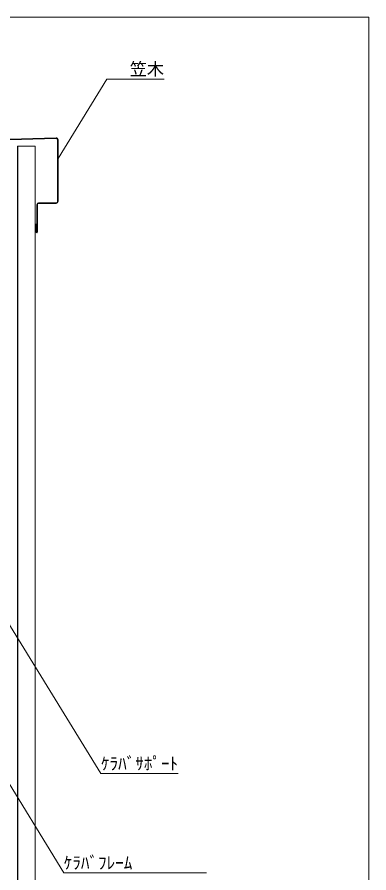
# Model space of a CAD drawing. Units: millimetres at full size, sheet at 1:5; details may follow other scales. Extents: x -3142 to 7368, y -2477 to 558.
# Drawn here: x -1489 to -1182, y -1831 to -1082 of the extents above; entities that cross this region are included whole.
import ezdxf
from ezdxf.enums import TextEntityAlignment as Align

# ---------------------------------------------------------------- set-up
doc = ezdxf.new("R2010")
doc.units = ezdxf.units.MM
doc.header["$LTSCALE"] = 5
doc.layers.add('0-0_0', color=7, linetype='Continuous', lineweight=18)
doc.styles.add('ＭＳ ゴシック', font='')
doc.styles.get('ＭＳ ゴシック').set_extended_font_data('MS Gothic')

msp = doc.modelspace()

# ---------------------------------------------------------------- linework, layer by layer
at = {"layer": '0-0_0', "color": 5}
for p, q in [((-1455.296, -1187.943), (-1618.196, -1192.835)), ((-1455.278, -1188.543), (-1618.178, -1193.435)), ((-1454.248, -1189.543), (-1454.248, -1243.794)), ((-1453.648, -1243.794), (-1453.648, -1189.543)), ((-1472.248, -1246.394), (-1472.248, -1270.394)), ((-1471.648, -1246.394), (-1471.648, -1270.394)), ((-1455.248, -1244.794), (-1470.648, -1244.794)), ((-1470.648, -1245.394), (-1455.248, -1245.394)), ((-1473.456, -1263.473), (-1472.858, -1263.42)), ((-1473.456, -1263.473), (-1472.846, -1270.446)), ((-1472.858, -1263.42), (-1472.248, -1270.394))]:
    msp.add_line(p, q, dxfattribs=at)
at = {"layer": '0-0_0', "color": 4}
for p, q in [((-1489.248, -1195.321), (-1473.748, -1195.321)), ((-1489.248, -2224.402), (-1489.248, -1195.321)), ((-1488.748, -2224.402), (-1488.748, -1195.321)), ((-1473.748, -1195.321), (-1473.748, -2224.402)), ((-1416.133, -1744.023), (-1503.043, -1602.414)), ((-1448.704, -1830.773), (-1535.614, -1689.164)), ((-1448.704, -1830.773), (-1535.614, -1689.164)), ((-1348.633, -1744.023), (-1416.133, -1744.023)), ((-1323.704, -1830.773), (-1448.704, -1830.773)), ((-1356.762, -1830.773), (-1448.704, -1830.773))]:
    msp.add_line(p, q, dxfattribs=at)
at = {"layer": '0-0_0'}
msp.add_lwpolyline([(-3141.76, -1082.489), (-1181.76, -1082.489), (-1181.76, -2477.489), (-3141.76, -2477.489)], close=True, dxfattribs=at)
at = {"layer": '0-0_0', "color": 4}
msp.add_lwpolyline([(-1453.648, -1206.261), (-1410.96, -1136.707), (-1360.96, -1136.707)], dxfattribs=at)
at = {"layer": '0-0_0', "color": 5}
for centre, radius, start, end in [((-1455.248, -1189.543), 1.6, 0, 91.71996), ((-1455.248, -1189.543), 1, 0, 91.71997), ((-1470.648, -1246.394), 1.6, 90, 180), ((-1470.648, -1246.394), 1, 90, 180), ((-1455.248, -1243.794), 1.6, 270, 0), ((-1455.248, -1243.794), 1, 270, 0), ((-1472.248, -1270.394), 0.6, 184.99998, 0)]:
    msp.add_arc(centre, radius, start, end, dxfattribs=at)

# ---------------------------------------------------------------- texts
at = {"layer": '0-0_0', "style": 'ＭＳ ゴシック'}
for s, p in [('笠木', (-1390.96, -1136.707)), ('ｹﾗﾊﾞｻﾎﾟｰﾄ', (-1416.133, -1744.023)), ('ｹﾗﾊﾞﾌﾚｰﾑ', (-1448.704, -1830.773))]:
    msp.add_text(s, height=11, dxfattribs=at).set_placement(p, align=Align.BOTTOM_LEFT)

doc.saveas('drawing.dxf')
